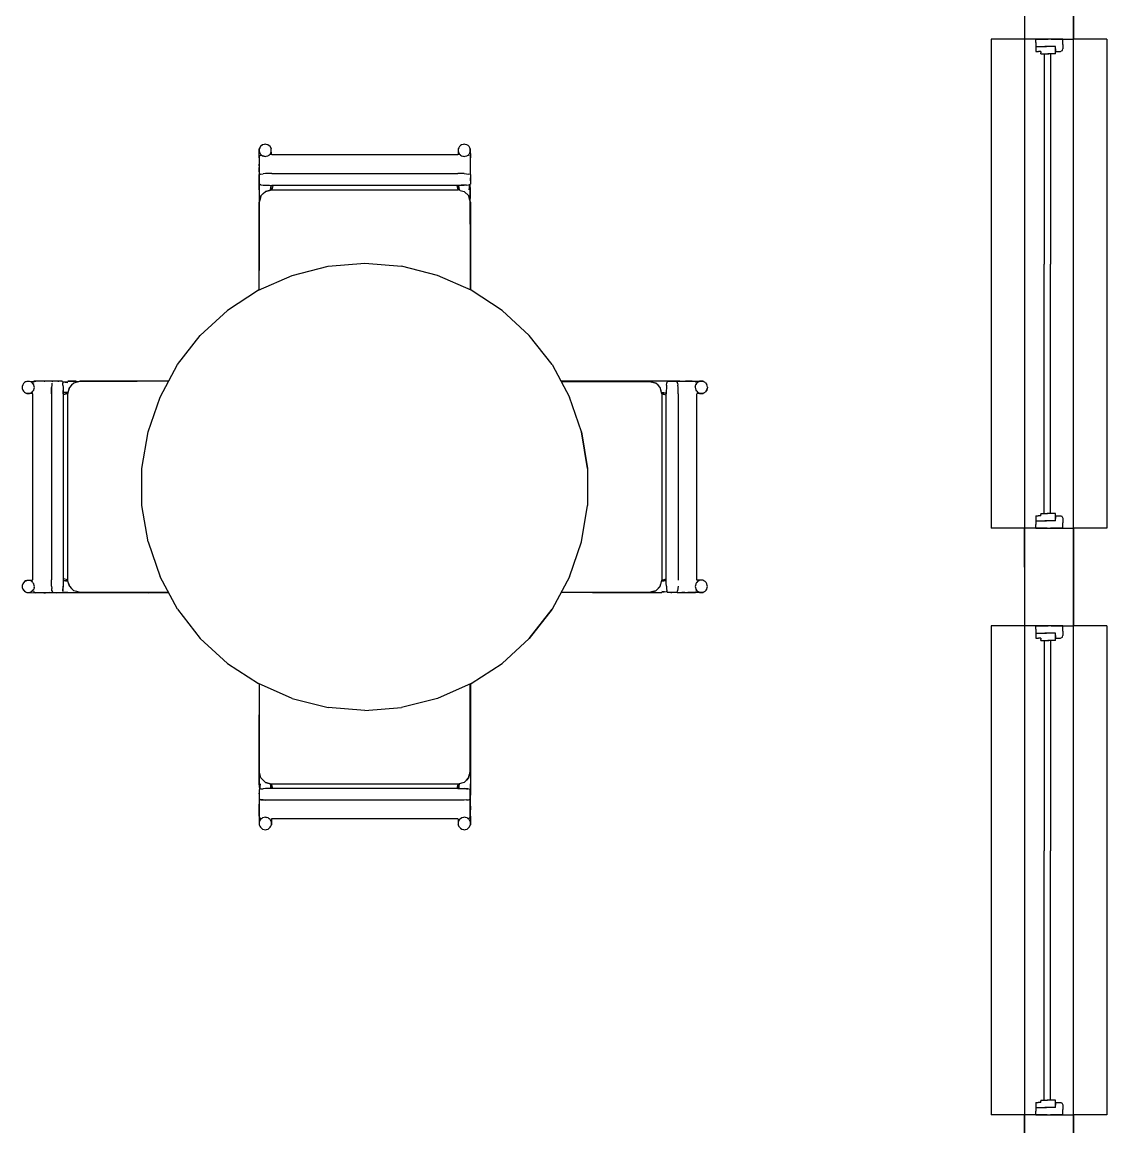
# Model space of a CAD drawing. Header units: metres. Extents: x -5.6 to 1.9, y -16.9 to 0.
# Drawn here: x -0.301 to 1.918, y -14.359 to -12.099 of the extents above; entities that cross this region are included whole.
import ezdxf

# ---------------------------------------------------------------- set-up
doc = ezdxf.new("R2010")
doc.units = ezdxf.units.M
doc.layers.add('Projection', color=5, linetype='Continuous')
doc.layers.add('Section', color=1, linetype='Continuous')

msp = doc.modelspace()

# ---------------------------------------------------------------- linework, layer by layer
at = {"layer": 'Projection'}
for points in [[(1.85, -16.885), (1.85, 0)], [(1.75, -0.1), (1.75, -16.8)], [(1.85, -11.9342), (1.85, -12.1342)], [(1.75, -12.1342), (1.6817, -12.1342)], [(1.6817, -12.1342), (1.6817, -13.1342)], [(1.9183, -12.1342), (1.85, -12.1342)], [(1.9183, -12.1342), (1.9183, -13.1342)], [(0.1836, -12.3766), (0.1839, -12.3587)], [(0.1864, -12.3536), (0.1839, -12.3587)], [(0.1852, -12.3561), (0.1839, -12.3587)], [(0.1839, -12.3587), (0.1839, -12.3615)], [(0.1839, -12.3615), (0.1839, -12.3643)], [(0.1908, -12.3501), (0.1864, -12.3536)], [(0.1908, -12.3501), (0.1886, -12.3518)], [(0.1942, -12.3493), (0.1908, -12.3501)], [(0.1963, -12.3488), (0.1942, -12.3493)], [(0.1984, -12.3493), (0.1963, -12.3488)], [(0.2018, -12.3501), (0.1984, -12.3493)], [(0.204, -12.3518), (0.2018, -12.3501)], [(0.2062, -12.3536), (0.2018, -12.3501)], [(0.2075, -12.3561), (0.2062, -12.3536)], [(0.2062, -12.3536), (0.2087, -12.3587)], [(0.2089, -12.3709), (0.2087, -12.3587)], [(0.2087, -12.3615), (0.2087, -12.3587)], [(0.2087, -12.3643), (0.2087, -12.3615)], [(0.5911, -12.3587), (0.5909, -12.3709)], [(0.5924, -12.3561), (0.5911, -12.3587)], [(0.5911, -12.3587), (0.5911, -12.3615)], [(0.5911, -12.3615), (0.5911, -12.3643)], [(0.5936, -12.3536), (0.5924, -12.3561)], [(0.5958, -12.3518), (0.5936, -12.3536)], [(0.598, -12.3501), (0.5958, -12.3518)], [(0.6014, -12.3493), (0.598, -12.3501)], [(0.6035, -12.3488), (0.6014, -12.3493)], [(0.6056, -12.3493), (0.6035, -12.3488)], [(0.609, -12.3501), (0.6056, -12.3493)], [(0.6112, -12.3518), (0.609, -12.3501)], [(0.6135, -12.3536), (0.6112, -12.3518)], [(0.6147, -12.3561), (0.6135, -12.3536)], [(0.6159, -12.3587), (0.6147, -12.3561)], [(0.6159, -12.3587), (0.6162, -12.3766)], [(0.6159, -12.3615), (0.6159, -12.3587)], [(0.6159, -12.3643), (0.6159, -12.3615)], [(0.1836, -12.3766), (0.1839, -12.3894)], [(0.1839, -12.3643), (0.1852, -12.3668)], [(0.1859, -12.3726), (0.1842, -12.3731)], [(0.1842, -12.3731), (0.1842, -12.4111)], [(0.1852, -12.3668), (0.1864, -12.3694)], [(0.1864, -12.3694), (0.1886, -12.3711)], [(0.1876, -12.372), (0.1864, -12.3724)], [(0.1886, -12.3711), (0.1908, -12.3729)], [(0.1942, -12.3737), (0.1908, -12.3729)], [(0.1908, -12.3729), (0.1963, -12.3741)], [(0.1942, -12.3737), (0.1963, -12.3741)], [(0.1963, -12.3741), (0.1984, -12.3737)], [(0.1984, -12.3737), (0.2018, -12.3729)], [(0.2018, -12.3729), (0.204, -12.3711)], [(0.2041, -12.371), (0.2062, -12.3694)], [(0.2062, -12.3694), (0.2075, -12.3668)], [(0.2075, -12.3668), (0.2087, -12.3643)], [(0.5906, -12.3709), (0.2096, -12.3709)], [(0.5911, -12.3643), (0.5924, -12.3668)], [(0.5924, -12.3668), (0.5936, -12.3694)], [(0.5936, -12.3694), (0.5957, -12.371)], [(0.5958, -12.3711), (0.598, -12.3729)], [(0.598, -12.3729), (0.6035, -12.3741)], [(0.598, -12.3729), (0.6014, -12.3737)], [(0.6014, -12.3737), (0.6035, -12.3741)], [(0.6035, -12.3741), (0.6056, -12.3737)], [(0.6056, -12.3737), (0.609, -12.3729)], [(0.609, -12.3729), (0.6112, -12.3711)], [(0.6112, -12.3711), (0.6135, -12.3694)], [(0.6138, -12.3724), (0.6125, -12.372)], [(0.6135, -12.3694), (0.6147, -12.3668)], [(0.6159, -12.3731), (0.6146, -12.3727)], [(0.6147, -12.3668), (0.6159, -12.3643)], [(0.616, -12.4111), (0.616, -12.3731)], [(0.616, -12.3893), (0.6162, -12.3766)], [(0.1836, -12.3933), (0.1838, -12.3895)], [(0.1836, -12.3933), (0.1836, -12.3966)], [(0.1837, -12.4058), (0.1836, -12.3966)], [(0.1837, -12.4058), (0.1836, -12.4197)], [(0.1838, -12.3895), (0.1838, -12.3939)], [(0.616, -12.3939), (0.616, -12.3895)], [(0.6162, -12.3952), (0.616, -12.3939)], [(0.616, -12.4012), (0.6162, -12.3952)], [(0.1836, -12.4197), (0.1837, -12.4315)], [(0.1839, -12.4425), (0.1838, -12.4294)], [(0.1842, -12.4111), (0.1855, -12.4107)], [(0.1842, -12.431), (0.1842, -12.4111)], [(0.1876, -12.41), (0.1855, -12.4107)], [(0.1876, -12.41), (0.1922, -12.4096)], [(0.1969, -12.4092), (0.1922, -12.4096)], [(0.2047, -12.409), (0.1969, -12.4092)], [(0.2096, -12.4089), (0.2047, -12.409)], [(0.2096, -12.4089), (0.5906, -12.4089)], [(0.6033, -12.4092), (0.5906, -12.4089)], [(0.5954, -12.409), (0.5906, -12.4089)], [(0.6033, -12.4092), (0.5954, -12.409)], [(0.6033, -12.4092), (0.6125, -12.41)], [(0.616, -12.4111), (0.6125, -12.41)], [(0.616, -12.4111), (0.616, -12.431)], [(0.6162, -12.422), (0.616, -12.4181)], [(0.616, -12.4237), (0.6162, -12.422)], [(0.1839, -12.4425), (0.1836, -12.6076)], [(0.1837, -12.4315), (0.1839, -12.4425)], [(0.1839, -12.4425), (0.1837, -12.4315)], [(0.1842, -12.431), (0.1859, -12.4316)], [(0.1859, -12.4316), (0.1842, -12.431)], [(0.1876, -12.4321), (0.1859, -12.4316)], [(0.1859, -12.4316), (0.1876, -12.4321)], [(0.1876, -12.4321), (0.1922, -12.4325)], [(0.1876, -12.4321), (0.1922, -12.4325)], [(0.1876, -12.4548), (0.1922, -12.4501)], [(0.1922, -12.4325), (0.1969, -12.4329)], [(0.1922, -12.4325), (0.1969, -12.4329)], [(0.1922, -12.4501), (0.1969, -12.4455)], [(0.1969, -12.4329), (0.2047, -12.4331)], [(0.1969, -12.4455), (0.2047, -12.4434)], [(0.2047, -12.4434), (0.1969, -12.4455)], [(0.2047, -12.4331), (0.2096, -12.4332)], [(0.2047, -12.4434), (0.2096, -12.4421)], [(0.2096, -12.4421), (0.2047, -12.4434)], [(0.2075, -12.4332), (0.2062, -12.4425)], [(0.2078, -12.4332), (0.2087, -12.4423)], [(0.2119, -12.4332), (0.2096, -12.4421)], [(0.5906, -12.4332), (0.2096, -12.4332)], [(0.2096, -12.4421), (0.5906, -12.4421)], [(0.5882, -12.4332), (0.5906, -12.4421)], [(0.5906, -12.4332), (0.6033, -12.4329)], [(0.5969, -12.4331), (0.5906, -12.4332)], [(0.5954, -12.4434), (0.5906, -12.4421)], [(0.5912, -12.4422), (0.5921, -12.4332)], [(0.5936, -12.4425), (0.5924, -12.4332)], [(0.5954, -12.4434), (0.598, -12.4441)], [(0.5954, -12.4434), (0.6033, -12.4455)], [(0.6033, -12.4329), (0.5969, -12.4331)], [(0.5981, -12.4441), (0.6033, -12.4455)], [(0.6079, -12.4325), (0.6033, -12.4329)], [(0.6125, -12.4548), (0.6033, -12.4455)], [(0.6079, -12.4325), (0.6125, -12.4321)], [(0.6146, -12.4314), (0.6125, -12.4321)], [(0.6135, -12.4425), (0.6149, -12.4313)], [(0.6146, -12.4314), (0.616, -12.431)], [(0.6149, -12.4319), (0.6159, -12.4425)], [(0.6162, -12.584), (0.6159, -12.4425)], [(0.616, -12.4602), (0.616, -12.4421)], [(0.1859, -12.4611), (0.1842, -12.4675)], [(0.1855, -12.4626), (0.1842, -12.4675)], [(0.1842, -12.6468), (0.1842, -12.4675)], [(0.1876, -12.4548), (0.1855, -12.4626)], [(0.1855, -12.4626), (0.1876, -12.4548)], [(0.1876, -12.4548), (0.1859, -12.4611)], [(0.6142, -12.4611), (0.6125, -12.4548)], [(0.616, -12.4675), (0.6142, -12.4611)], [(0.616, -12.4675), (0.616, -12.6469)], [(0.6161, -12.6469), (0.6162, -12.584)], [(0.1837, -12.647), (0.1836, -12.6076)], [(0.1839, -12.6469), (0.1839, -12.6084)], [(0.2514, -12.6173), (0.3247, -12.5987)], [(0.3247, -12.5987), (0.4, -12.5925)], [(0.4, -12.5925), (0.4753, -12.5987)], [(0.5486, -12.6173), (0.4753, -12.5987)], [(0.5486, -12.6173), (0.4753, -12.5987)], [(0.1823, -12.6476), (0.2514, -12.6173)], [(0.1823, -12.6476), (0.2514, -12.6173)], [(0.6177, -12.6476), (0.5486, -12.6173)], [(0.1823, -12.6476), (0.119, -12.689)], [(0.681, -12.689), (0.6177, -12.6476)], [(0.119, -12.689), (0.0634, -12.7401)], [(0.681, -12.689), (0.7366, -12.7401)], [(0.017, -12.7998), (0.0634, -12.7401)], [(0.783, -12.7998), (0.7366, -12.7401)], [(-0.019, -12.8662), (0.017, -12.7998)], [(0.783, -12.7998), (0.819, -12.8662)], [(-0.2964, -12.8365), (-0.2982, -12.8388)], [(-0.2939, -12.8353), (-0.2964, -12.8365)], [(-0.2913, -12.8341), (-0.2939, -12.8353)], [(-0.2913, -12.8341), (-0.2734, -12.8338)], [(-0.2885, -12.8341), (-0.2913, -12.8341)], [(-0.2857, -12.8341), (-0.2885, -12.8341)], [(-0.2832, -12.8353), (-0.2857, -12.8341)], [(-0.2806, -12.8365), (-0.2832, -12.8353)], [(-0.2789, -12.8388), (-0.2806, -12.8365)], [(-0.2776, -12.8362), (-0.278, -12.8375)], [(-0.2769, -12.8341), (-0.2773, -12.8354)], [(-0.2389, -12.834), (-0.2769, -12.834)], [(-0.2607, -12.834), (-0.2734, -12.8338)], [(-0.2561, -12.834), (-0.2605, -12.834)], [(-0.2561, -12.834), (-0.2548, -12.8338)], [(-0.2488, -12.834), (-0.2548, -12.8338)], [(-0.2389, -12.834), (-0.2395, -12.8358)], [(-0.219, -12.834), (-0.2389, -12.834)], [(-0.228, -12.8338), (-0.2319, -12.834)], [(-0.228, -12.8338), (-0.2263, -12.834)], [(-0.2186, -12.8354), (-0.219, -12.834)], [(-0.2187, -12.8351), (-0.2075, -12.8365)], [(-0.2186, -12.8354), (-0.2179, -12.8375)], [(-0.2181, -12.8351), (-0.2075, -12.8341)], [(-0.1902, -12.834), (-0.2079, -12.834)], [(-0.2075, -12.8341), (-0.066, -12.8338)], [(-0.1825, -12.834), (-0.1952, -12.8375)], [(-0.1874, -12.8354), (-0.1952, -12.8375)], [(-0.1874, -12.8354), (-0.1825, -12.834)], [(-0.0016, -12.834), (-0.1825, -12.834)], [(-0.0015, -12.8339), (-0.066, -12.8338)], [(0.8424, -12.8336), (0.8014, -12.8337)], [(0.8015, -12.8339), (0.8416, -12.8339)], [(0.8016, -12.8342), (0.9825, -12.8342)], [(1.0075, -12.8339), (0.8424, -12.8336)], [(0.9825, -12.8342), (0.9874, -12.8355)], [(0.9952, -12.8376), (0.9874, -12.8355)], [(0.9889, -12.8359), (0.9952, -12.8376)], [(1.0185, -12.8337), (1.0075, -12.8339)], [(1.0206, -12.8338), (1.0075, -12.8339)], [(1.0179, -12.8376), (1.0184, -12.8359)], [(1.0179, -12.8376), (1.0184, -12.8359)], [(1.0184, -12.8359), (1.019, -12.8342)], [(1.0184, -12.8359), (1.019, -12.8342)], [(1.0303, -12.8336), (1.0185, -12.8337)], [(1.0389, -12.8342), (1.019, -12.8342)], [(1.0442, -12.8337), (1.0303, -12.8336)], [(1.0769, -12.8342), (1.0389, -12.8342)], [(1.0389, -12.8342), (1.0393, -12.8355)], [(1.04, -12.8376), (1.0393, -12.8355)], [(1.0442, -12.8337), (1.0534, -12.8336)], [(1.0534, -12.8336), (1.0567, -12.8336)], [(1.0605, -12.8338), (1.0561, -12.8338)], [(1.0567, -12.8336), (1.0605, -12.8338)], [(1.0583, -12.8339), (1.0734, -12.8336)], [(1.0698, -12.8339), (1.0612, -12.8339)], [(1.0734, -12.8336), (1.0913, -12.8339)], [(1.0769, -12.8342), (1.0774, -12.8359)], [(1.0776, -12.8364), (1.078, -12.8376)], [(1.0806, -12.8364), (1.0789, -12.8386)], [(1.0832, -12.8352), (1.0806, -12.8364)], [(1.0857, -12.8339), (1.0832, -12.8352)], [(1.0885, -12.8339), (1.0857, -12.8339)], [(1.0913, -12.8339), (1.0885, -12.8339)], [(1.0939, -12.8352), (1.0913, -12.8339)], [(1.0964, -12.8364), (1.0939, -12.8352)], [(1.0964, -12.8364), (1.0999, -12.8408)], [(-0.3007, -12.8444), (-0.3012, -12.8465)], [(-0.3012, -12.8465), (-0.3007, -12.8486)], [(-0.2999, -12.841), (-0.3007, -12.8444)], [(-0.3007, -12.8486), (-0.2999, -12.852)], [(-0.2982, -12.8388), (-0.2999, -12.841)], [(-0.2999, -12.852), (-0.2982, -12.8542)], [(-0.2982, -12.8542), (-0.2964, -12.8564)], [(-0.2964, -12.8564), (-0.2939, -12.8576)], [(-0.2939, -12.8576), (-0.2913, -12.8589)], [(-0.2791, -12.8591), (-0.2913, -12.8589)], [(-0.2913, -12.8589), (-0.2885, -12.8589)], [(-0.2885, -12.8589), (-0.2857, -12.8589)], [(-0.2857, -12.8589), (-0.2832, -12.8576)], [(-0.2832, -12.8576), (-0.2806, -12.8564)], [(-0.2806, -12.8564), (-0.279, -12.8543)], [(-0.2771, -12.841), (-0.2789, -12.8388)], [(-0.2789, -12.8542), (-0.2771, -12.852)], [(-0.2763, -12.8444), (-0.2771, -12.841)], [(-0.2771, -12.852), (-0.2763, -12.8486)], [(-0.2759, -12.8465), (-0.2763, -12.8444)], [(-0.2763, -12.8486), (-0.2759, -12.8465)], [(-0.2411, -12.8594), (-0.2408, -12.8467)], [(-0.241, -12.8546), (-0.2411, -12.8594)], [(-0.2408, -12.8467), (-0.241, -12.8546)], [(-0.2404, -12.8421), (-0.2408, -12.8467)], [(-0.24, -12.8375), (-0.2404, -12.8421)], [(-0.2175, -12.8421), (-0.2179, -12.8375)], [(-0.2175, -12.8421), (-0.2171, -12.8467)], [(-0.2171, -12.8467), (-0.2168, -12.8594)], [(-0.2171, -12.8467), (-0.2169, -12.8531)], [(-0.2168, -12.8594), (-0.2169, -12.8531)], [(-0.2075, -12.8564), (-0.2168, -12.8571)], [(-0.2168, -12.8576), (-0.2075, -12.8564)], [(-0.2078, -12.8588), (-0.2168, -12.8579)], [(-0.2079, -12.8594), (-0.2045, -12.8467)], [(-0.2045, -12.8467), (-0.2066, -12.8546)], [(-0.1999, -12.8421), (-0.2045, -12.8467)], [(-0.1952, -12.8375), (-0.1999, -12.8421)], [(0.9999, -12.8422), (0.9952, -12.8376)], [(1.0045, -12.8469), (0.9999, -12.8422)], [(1.0058, -12.8518), (1.0045, -12.8469)], [(1.0062, -12.8532), (1.0045, -12.8469)], [(1.0079, -12.8596), (1.0045, -12.8469)], [(1.0079, -12.8596), (1.0062, -12.8532)], [(1.0075, -12.8562), (1.0168, -12.8575)], [(1.0077, -12.8587), (1.0168, -12.8578)], [(1.0077, -12.8587), (1.0168, -12.8578)], [(1.0169, -12.8547), (1.0168, -12.8596)], [(1.0171, -12.8469), (1.0169, -12.8547)], [(1.0175, -12.8422), (1.0171, -12.8469)], [(1.0175, -12.8422), (1.0179, -12.8376)], [(1.04, -12.8376), (1.0404, -12.8422)], [(1.0408, -12.8469), (1.0404, -12.8422)], [(1.041, -12.8547), (1.0408, -12.8469)], [(1.0411, -12.8596), (1.041, -12.8547)], [(1.0759, -12.8463), (1.0763, -12.8442)], [(1.0759, -12.8463), (1.0763, -12.8484)], [(1.0763, -12.8442), (1.0771, -12.8408)], [(1.0763, -12.8484), (1.0771, -12.8518)], [(1.0789, -12.8386), (1.0771, -12.8408)], [(1.0771, -12.8518), (1.0789, -12.854)], [(1.079, -12.8541), (1.0806, -12.8562)], [(1.0913, -12.8587), (1.0791, -12.8589)], [(1.0806, -12.8562), (1.0832, -12.8575)], [(1.0832, -12.8575), (1.0857, -12.8587)], [(1.0857, -12.8587), (1.0885, -12.8587)], [(1.0885, -12.8587), (1.0913, -12.8587)], [(1.0913, -12.8587), (1.0939, -12.8575)], [(1.0939, -12.8575), (1.0964, -12.8562)], [(1.0999, -12.8518), (1.0964, -12.8562)], [(1.0982, -12.854), (1.0999, -12.8518)], [(1.1012, -12.8463), (1.0999, -12.8408)], [(1.1012, -12.8463), (1.0999, -12.8518)], [(1.0999, -12.8518), (1.1007, -12.8484)], [(-0.2791, -13.2404), (-0.2791, -12.8594)], [(-0.2411, -12.8594), (-0.2411, -13.2404)], [(-0.2079, -12.8594), (-0.2168, -12.8618)], [(-0.2168, -12.8594), (-0.2168, -13.2404)], [(-0.2079, -13.2404), (-0.2079, -12.8594)], [(-0.0435, -12.9377), (-0.019, -12.8662)], [(0.8435, -12.9377), (0.819, -12.8662)], [(1.0079, -12.8596), (1.0168, -12.8619)], [(1.0079, -12.8596), (1.0079, -13.2406)], [(1.0168, -13.2406), (1.0168, -12.8596)], [(1.0411, -12.8596), (1.0411, -13.2406)], [(1.0791, -13.2406), (1.0791, -12.8596)], [(-0.0559, -13.0122), (-0.0435, -12.9377)], [(-0.0559, -13.0122), (-0.0435, -12.9377)], [(0.8559, -13.0122), (0.8435, -12.9377)], [(0.8435, -12.9377), (0.8559, -13.0122)], [(-0.0559, -13.0878), (-0.0559, -13.0122)], [(0.8559, -13.0122), (0.8559, -13.0878)], [(-0.0435, -13.1623), (-0.0559, -13.0878)], [(0.8435, -13.1623), (0.8559, -13.0878)], [(1.75, -13.1342), (1.6817, -13.1342)], [(1.85, -13.1342), (1.85, -13.3342)], [(1.9183, -13.1342), (1.85, -13.1342)], [(-0.0435, -13.1623), (-0.019, -13.2338)], [(-0.0435, -13.1623), (-0.019, -13.2338)], [(0.819, -13.2338), (0.8435, -13.1623)], [(-0.2964, -13.2438), (-0.2913, -13.2413)], [(-0.2939, -13.2425), (-0.2964, -13.2438)], [(-0.2913, -13.2413), (-0.2939, -13.2425)], [(-0.2791, -13.2411), (-0.2913, -13.2413)], [(-0.2885, -13.2413), (-0.2913, -13.2413)], [(-0.2857, -13.2413), (-0.2885, -13.2413)], [(-0.2832, -13.2425), (-0.2857, -13.2413)], [(-0.2806, -13.2438), (-0.2832, -13.2425)], [(-0.241, -13.2453), (-0.2411, -13.2404)], [(-0.2168, -13.2404), (-0.2169, -13.2453)], [(-0.2079, -13.2404), (-0.2168, -13.2381)], [(-0.2077, -13.2413), (-0.2168, -13.2422)], [(-0.2075, -13.2438), (-0.2168, -13.2425)], [(-0.2066, -13.2453), (-0.2079, -13.2404)], [(0.017, -13.3002), (-0.019, -13.2338)], [(0.017, -13.3002), (-0.019, -13.2338)], [(0.819, -13.2338), (0.783, -13.3002)], [(1.0062, -13.2469), (1.0079, -13.2406)], [(1.0168, -13.2424), (1.0075, -13.2436)], [(1.0168, -13.2421), (1.0078, -13.2412)], [(1.0079, -13.2406), (1.0168, -13.2382)], [(1.0169, -13.2469), (1.0168, -13.2406)], [(1.0806, -13.2436), (1.079, -13.2457)], [(1.0913, -13.2411), (1.0791, -13.2409)], [(1.0832, -13.2424), (1.0806, -13.2436)], [(1.0857, -13.2411), (1.0832, -13.2424)], [(1.0885, -13.2411), (1.0857, -13.2411)], [(1.0913, -13.2411), (1.0885, -13.2411)], [(1.0939, -13.2424), (1.0913, -13.2411)], [(1.0964, -13.2436), (1.0939, -13.2424)], [(1.0982, -13.2458), (1.0964, -13.2436)], [(-0.3007, -13.2516), (-0.3012, -13.2537)], [(-0.3012, -13.2537), (-0.3007, -13.2558)], [(-0.2999, -13.2482), (-0.3007, -13.2516)], [(-0.3007, -13.2558), (-0.2999, -13.2592)], [(-0.2964, -13.2438), (-0.2999, -13.2482)], [(-0.2982, -13.246), (-0.2999, -13.2482)], [(-0.2999, -13.2592), (-0.2982, -13.2614)], [(-0.2999, -13.2592), (-0.2964, -13.2636)], [(-0.2964, -13.2438), (-0.2982, -13.246)], [(-0.2982, -13.2614), (-0.2964, -13.2636)], [(-0.2964, -13.2636), (-0.2939, -13.2648)], [(-0.2964, -13.2636), (-0.2913, -13.2661)], [(-0.2939, -13.2648), (-0.2913, -13.2661)], [(-0.2913, -13.2661), (-0.2734, -13.2664)], [(-0.2913, -13.2661), (-0.2885, -13.2661)], [(-0.2885, -13.2661), (-0.2857, -13.2661)], [(-0.2857, -13.2661), (-0.2832, -13.2648)], [(-0.2832, -13.2648), (-0.2806, -13.2636)], [(-0.279, -13.2459), (-0.2806, -13.2438)], [(-0.2806, -13.2636), (-0.2789, -13.2614)], [(-0.2771, -13.2482), (-0.2789, -13.246)], [(-0.2789, -13.2614), (-0.2771, -13.2592)], [(-0.278, -13.2624), (-0.2776, -13.2636)], [(-0.2774, -13.2641), (-0.2769, -13.2658)], [(-0.2763, -13.2516), (-0.2771, -13.2482)], [(-0.2763, -13.2558), (-0.2771, -13.2592)], [(-0.2769, -13.2658), (-0.2389, -13.2658)], [(-0.2759, -13.2537), (-0.2763, -13.2516)], [(-0.2763, -13.2558), (-0.2759, -13.2537)], [(-0.2763, -13.2558), (-0.2759, -13.2537)], [(-0.2734, -13.2664), (-0.2597, -13.2661)], [(-0.2698, -13.2661), (-0.2607, -13.2661)], [(-0.2605, -13.2662), (-0.2567, -13.2664)], [(-0.2605, -13.2662), (-0.2561, -13.2662)], [(-0.2408, -13.2531), (-0.241, -13.2453)], [(-0.2408, -13.2531), (-0.2404, -13.2578)], [(-0.24, -13.2624), (-0.2404, -13.2578)], [(-0.24, -13.2624), (-0.2393, -13.2645)], [(-0.2389, -13.2658), (-0.2393, -13.2645)], [(-0.2389, -13.2658), (-0.219, -13.2658)], [(-0.2206, -13.2662), (-0.2075, -13.2661)], [(-0.2075, -13.2661), (-0.2185, -13.2663)], [(-0.2179, -13.2624), (-0.2184, -13.2641)], [(-0.2179, -13.2624), (-0.2171, -13.2531)], [(-0.2175, -13.2578), (-0.2179, -13.2624)], [(-0.2171, -13.2531), (-0.2175, -13.2578)], [(-0.2169, -13.2453), (-0.2171, -13.2531)], [(-0.2075, -13.2661), (-0.0424, -13.2664)], [(-0.0424, -13.2664), (-0.2075, -13.2661)], [(-0.2066, -13.2453), (-0.2045, -13.2531)], [(-0.2045, -13.2531), (-0.2062, -13.2468)], [(-0.2045, -13.2531), (-0.1999, -13.2578)], [(-0.2019, -13.2558), (-0.1999, -13.2578)], [(-0.1952, -13.2624), (-0.1999, -13.2578)], [(-0.1952, -13.2624), (-0.1999, -13.2578)], [(-0.1889, -13.2641), (-0.1952, -13.2624)], [(-0.1874, -13.2645), (-0.1952, -13.2624)], [(-0.1825, -13.2658), (-0.1889, -13.2641)], [(-0.1874, -13.2645), (-0.1825, -13.2658)], [(-0.0016, -13.2658), (-0.1825, -13.2658)], [(-0.0015, -13.2661), (-0.0416, -13.2661)], [(0.866, -13.2662), (0.8015, -13.2661)], [(0.9825, -13.266), (0.8016, -13.266)], [(0.866, -13.2662), (1.0075, -13.2659)], [(0.9952, -13.2625), (0.9825, -13.266)], [(0.9889, -13.2642), (0.9825, -13.266)], [(0.9825, -13.266), (0.9874, -13.2646)], [(0.9874, -13.2646), (0.9952, -13.2625)], [(0.9897, -13.266), (1.0079, -13.266)], [(0.9952, -13.2625), (1.0045, -13.2533)], [(1.0042, -13.2535), (0.9952, -13.2625)], [(1.0045, -13.2533), (1.0059, -13.2481)], [(1.0059, -13.248), (1.0062, -13.2469)], [(1.0075, -13.2635), (1.0187, -13.2649)], [(1.0181, -13.2649), (1.0075, -13.2659)], [(1.0171, -13.2533), (1.0169, -13.2469)], [(1.0171, -13.2533), (1.0175, -13.2579)], [(1.0175, -13.2579), (1.0179, -13.2625)], [(1.0186, -13.2646), (1.0179, -13.2625)], [(1.0186, -13.2646), (1.019, -13.266)], [(1.0389, -13.266), (1.019, -13.266)], [(1.0263, -13.266), (1.028, -13.2662)], [(1.0319, -13.266), (1.028, -13.2662)], [(1.0389, -13.266), (1.04, -13.2625)], [(1.0389, -13.266), (1.0769, -13.266)], [(1.0408, -13.2533), (1.04, -13.2625)], [(1.0404, -13.2579), (1.04, -13.2625)], [(1.0408, -13.2533), (1.0404, -13.2579)], [(1.0548, -13.2662), (1.0488, -13.266)], [(1.0548, -13.2662), (1.0561, -13.266)], [(1.0561, -13.266), (1.0605, -13.266)], [(1.0734, -13.2662), (1.0607, -13.266)], [(1.0913, -13.2659), (1.0734, -13.2662)], [(1.0763, -13.2514), (1.0759, -13.2535)], [(1.0759, -13.2535), (1.0763, -13.2556)], [(1.0771, -13.248), (1.0763, -13.2514)], [(1.0763, -13.2556), (1.0771, -13.259)], [(1.0769, -13.2659), (1.0773, -13.2646)], [(1.0789, -13.2458), (1.0771, -13.248)], [(1.0771, -13.259), (1.0789, -13.2612)], [(1.078, -13.2625), (1.0776, -13.2638)], [(1.0789, -13.2612), (1.0806, -13.2635)], [(1.0806, -13.2635), (1.0832, -13.2647)], [(1.0832, -13.2647), (1.0857, -13.2659)], [(1.0857, -13.2659), (1.0885, -13.2659)], [(1.0885, -13.2659), (1.0913, -13.2659)], [(1.0913, -13.2659), (1.0939, -13.2647)], [(1.0939, -13.2647), (1.0964, -13.2635)], [(1.0964, -13.2635), (1.0982, -13.2612)], [(1.0999, -13.248), (1.0982, -13.2458)], [(1.0982, -13.2612), (1.0999, -13.259)], [(1.1007, -13.2514), (1.0999, -13.248)], [(1.0999, -13.259), (1.1007, -13.2556)], [(1.1012, -13.2535), (1.1007, -13.2514)], [(1.1007, -13.2556), (1.1012, -13.2535)], [(-0.2567, -13.2664), (-0.2534, -13.2664)], [(-0.2442, -13.2663), (-0.2534, -13.2664)], [(-0.2303, -13.2664), (-0.2442, -13.2663)], [(-0.2303, -13.2664), (-0.2185, -13.2663)], [(-0.0424, -13.2664), (-0.0014, -13.2663)], [(0.017, -13.3002), (0.0634, -13.3599)], [(0.017, -13.3002), (0.0634, -13.3599)], [(0.7366, -13.3599), (0.783, -13.3002)], [(0.783, -13.3002), (0.7366, -13.3599)], [(1.6817, -13.3342), (1.6817, -14.3342)], [(1.75, -13.3342), (1.6817, -13.3342)], [(1.9183, -13.3342), (1.85, -13.3342)], [(1.9183, -13.3342), (1.9183, -14.3342)], [(0.0634, -13.3599), (0.119, -13.411)], [(0.681, -13.411), (0.7366, -13.3599)], [(0.7366, -13.3599), (0.681, -13.411)], [(0.119, -13.411), (0.1823, -13.4524)], [(0.6177, -13.4524), (0.681, -13.411)], [(0.2514, -13.4827), (0.1823, -13.4524)], [(0.1839, -13.4531), (0.1838, -13.516)], [(0.184, -13.4531), (0.184, -13.6325)], [(0.6177, -13.4524), (0.5486, -13.4827)], [(0.6177, -13.4524), (0.5486, -13.4827)], [(0.6158, -13.6325), (0.6158, -13.4532)], [(0.6161, -13.4531), (0.6161, -13.4916)], [(0.6163, -13.453), (0.6164, -13.4924)], [(0.2514, -13.4827), (0.3247, -13.5013)], [(0.2514, -13.4827), (0.3247, -13.5013)], [(0.5486, -13.4827), (0.4753, -13.5013)], [(0.4, -13.5075), (0.3247, -13.5013)], [(0.4, -13.5075), (0.4753, -13.5013)], [(0.6164, -13.4924), (0.6161, -13.6575)], [(0.1841, -13.6575), (0.1838, -13.516)], [(0.1875, -13.6452), (0.184, -13.6325)], [(0.184, -13.6398), (0.184, -13.6579)], [(0.1967, -13.6545), (0.1875, -13.6452)], [(0.1921, -13.6499), (0.1967, -13.6545)], [(0.6031, -13.6545), (0.6078, -13.6499)], [(0.6078, -13.6499), (0.6124, -13.6452)], [(0.6124, -13.6452), (0.6078, -13.6499)], [(0.6145, -13.6374), (0.6124, -13.6452)], [(0.6124, -13.6452), (0.6145, -13.6374)], [(0.6124, -13.6452), (0.6141, -13.6389)], [(0.6141, -13.6389), (0.6158, -13.6325)], [(0.6158, -13.6325), (0.6145, -13.6374)], [(0.1854, -13.6686), (0.184, -13.669)], [(0.184, -13.669), (0.184, -13.6889)], [(0.1851, -13.6681), (0.1841, -13.6575)], [(0.1851, -13.6687), (0.1865, -13.6575)], [(0.1875, -13.6679), (0.1854, -13.6686)], [(0.1875, -13.6679), (0.1921, -13.6675)], [(0.1967, -13.6671), (0.1921, -13.6675)], [(0.1967, -13.6545), (0.2019, -13.6559)], [(0.1967, -13.6545), (0.2046, -13.6566)], [(0.2094, -13.6579), (0.1967, -13.6545)], [(0.2094, -13.6668), (0.1967, -13.6671)], [(0.202, -13.6559), (0.2031, -13.6562)], [(0.2064, -13.6575), (0.2076, -13.6668)], [(0.2079, -13.6668), (0.2088, -13.6578)], [(0.2118, -13.6668), (0.2094, -13.6579)], [(0.5904, -13.6579), (0.2094, -13.6579)], [(0.5904, -13.6668), (0.2094, -13.6668)], [(0.5904, -13.6579), (0.5881, -13.6668)], [(0.6031, -13.6545), (0.5904, -13.6579)], [(0.5904, -13.6668), (0.5953, -13.6669)], [(0.5913, -13.6577), (0.5922, -13.6668)], [(0.5925, -13.6668), (0.5938, -13.6575)], [(0.5953, -13.6669), (0.6031, -13.6671)], [(0.6031, -13.6671), (0.6078, -13.6675)], [(0.6124, -13.6679), (0.6031, -13.6671)], [(0.6078, -13.6675), (0.6124, -13.6679)], [(0.6158, -13.669), (0.6141, -13.6684)], [(0.6141, -13.6684), (0.6158, -13.669)], [(0.6158, -13.6889), (0.6158, -13.669)], [(0.6163, -13.6685), (0.6161, -13.6575)], [(0.6161, -13.6575), (0.6162, -13.6706)], [(0.6163, -13.6685), (0.6164, -13.6803)], [(0.1838, -13.678), (0.184, -13.6763)], [(0.1838, -13.678), (0.184, -13.6819)], [(0.184, -13.6889), (0.184, -13.7269)], [(0.1858, -13.6895), (0.184, -13.6889)], [(0.184, -13.6889), (0.1875, -13.69)], [(0.1858, -13.6895), (0.1875, -13.69)], [(0.1921, -13.6904), (0.1875, -13.69)], [(0.1875, -13.69), (0.1967, -13.6908)], [(0.1967, -13.6908), (0.1921, -13.6904)], [(0.2094, -13.6911), (0.1967, -13.6908)], [(0.5904, -13.6911), (0.2094, -13.6911)], [(0.5953, -13.691), (0.5904, -13.6911)], [(0.6031, -13.6908), (0.5953, -13.691)], [(0.6078, -13.6904), (0.6031, -13.6908)], [(0.6078, -13.6904), (0.6124, -13.69)], [(0.6124, -13.69), (0.6145, -13.6894)], [(0.6158, -13.6889), (0.6145, -13.6894)], [(0.6158, -13.7269), (0.6158, -13.6889)], [(0.6163, -13.6942), (0.6164, -13.6803)], [(0.6164, -13.7034), (0.6163, -13.6942)], [(0.1838, -13.7048), (0.184, -13.6988)], [(0.184, -13.7061), (0.1838, -13.7048)], [(0.1838, -13.7234), (0.184, -13.7102)], [(0.184, -13.7105), (0.184, -13.7061)], [(0.6164, -13.7234), (0.6161, -13.7083)], [(0.6162, -13.7105), (0.6162, -13.7061)], [(0.6164, -13.7067), (0.6162, -13.7105)], [(0.6164, -13.7034), (0.6164, -13.7067)], [(0.1838, -13.7234), (0.1841, -13.7413)], [(0.1841, -13.7269), (0.1854, -13.7273)], [(0.1853, -13.7332), (0.1841, -13.7357)], [(0.1841, -13.7357), (0.1841, -13.7385)], [(0.1841, -13.7385), (0.1841, -13.7413)], [(0.1865, -13.7306), (0.1853, -13.7332)], [(0.1875, -13.728), (0.1862, -13.7276)], [(0.1888, -13.7289), (0.1865, -13.7306)], [(0.191, -13.7271), (0.1888, -13.7289)], [(0.1944, -13.7263), (0.191, -13.7271)], [(0.1965, -13.7259), (0.1944, -13.7263)], [(0.1986, -13.7263), (0.1965, -13.7259)], [(0.1965, -13.7259), (0.1986, -13.7263)], [(0.202, -13.7271), (0.1986, -13.7263)], [(0.2042, -13.7289), (0.202, -13.7271)], [(0.2064, -13.7306), (0.2043, -13.729)], [(0.2076, -13.7332), (0.2064, -13.7306)], [(0.2089, -13.7357), (0.2076, -13.7332)], [(0.2091, -13.7291), (0.2089, -13.7413)], [(0.2089, -13.7385), (0.2089, -13.7357)], [(0.2089, -13.7413), (0.2089, -13.7385)], [(0.5904, -13.7291), (0.2094, -13.7291)], [(0.5911, -13.7291), (0.5913, -13.7413)], [(0.5925, -13.7332), (0.5913, -13.7357)], [(0.5913, -13.7357), (0.5913, -13.7385)], [(0.5913, -13.7385), (0.5913, -13.7413)], [(0.5938, -13.7306), (0.5925, -13.7332)], [(0.5959, -13.729), (0.5938, -13.7306)], [(0.5982, -13.7271), (0.596, -13.7289)], [(0.6016, -13.7263), (0.5982, -13.7271)], [(0.6037, -13.7259), (0.6016, -13.7263)], [(0.6058, -13.7263), (0.6037, -13.7259)], [(0.6092, -13.7271), (0.6058, -13.7263)], [(0.6114, -13.7289), (0.6092, -13.7271)], [(0.6136, -13.7306), (0.6114, -13.7289)], [(0.6136, -13.7276), (0.6124, -13.728)], [(0.6148, -13.7332), (0.6136, -13.7306)], [(0.6158, -13.7269), (0.6141, -13.7274)], [(0.6161, -13.7357), (0.6148, -13.7332)], [(0.6164, -13.7234), (0.6161, -13.7413)], [(0.6161, -13.7385), (0.6161, -13.7357)], [(0.6161, -13.7413), (0.6161, -13.7385)], [(0.1841, -13.7413), (0.1853, -13.7439)], [(0.1853, -13.7439), (0.1865, -13.7464)], [(0.1865, -13.7464), (0.1888, -13.7482)], [(0.1888, -13.7482), (0.191, -13.7499)], [(0.191, -13.7499), (0.1944, -13.7507)], [(0.1944, -13.7507), (0.1965, -13.7512)], [(0.1965, -13.7512), (0.1986, -13.7507)], [(0.1986, -13.7507), (0.202, -13.7499)], [(0.202, -13.7499), (0.2042, -13.7482)], [(0.2042, -13.7482), (0.2064, -13.7464)], [(0.2064, -13.7464), (0.2076, -13.7439)], [(0.2076, -13.7439), (0.2089, -13.7413)], [(0.5938, -13.7464), (0.5913, -13.7413)], [(0.5938, -13.7464), (0.596, -13.7482)], [(0.596, -13.7482), (0.5982, -13.7499)], [(0.5982, -13.7499), (0.6016, -13.7507)], [(0.6016, -13.7507), (0.6037, -13.7512)], [(0.6037, -13.7512), (0.6058, -13.7507)], [(0.6058, -13.7507), (0.6092, -13.7499)], [(0.6092, -13.7499), (0.6114, -13.7482)], [(0.6114, -13.7482), (0.6136, -13.7464)], [(0.6136, -13.7464), (0.6161, -13.7413)], [(1.75, -14.3342), (1.6817, -14.3342)], [(1.85, -14.3342), (1.85, -14.5342)], [(1.9183, -14.3342), (1.85, -14.3342)]]:
    msp.add_lwpolyline(points, dxfattribs=at)
at = {"layer": 'Section'}
for p, q in [((1.75, -12.0007), (1.75, -12.1342)), ((1.85, -12.0082), (1.85, -12.1342)), ((1.8041, -12.1342), (1.75, -12.1342)), ((1.7731, -12.1411), (1.7731, -12.1342)), ((1.7731, -12.1342), (1.7984, -12.1342)), ((1.8281, -12.1342), (1.7984, -12.1342)), ((1.8041, -12.1342), (1.85, -12.1342)), ((1.8281, -12.1451), (1.8281, -12.1342)), ((1.7731, -12.1411), (1.7731, -12.1492)), ((1.7731, -12.1492), (1.7731, -12.1538)), ((1.7731, -12.1492), (1.7915, -12.1492)), ((1.7731, -12.1492), (1.7948, -12.1492)), ((1.7731, -12.1538), (1.7731, -12.1592)), ((1.8131, -12.1492), (1.7915, -12.1492)), ((1.8131, -12.1492), (1.7948, -12.1492)), ((1.8131, -12.1574), (1.8131, -12.1492)), ((1.8131, -12.1538), (1.8131, -12.1492)), ((1.8131, -12.1538), (1.8131, -12.1592)), ((1.8131, -12.1642), (1.8131, -12.1574)), ((1.8231, -12.1592), (1.8247, -12.1586)), ((1.8265, -12.1578), (1.8247, -12.1586)), ((1.8265, -12.1578), (1.8272, -12.1564)), ((1.8272, -12.1564), (1.8281, -12.1542)), ((1.8281, -12.1451), (1.8281, -12.1453)), ((1.8281, -12.1453), (1.8281, -12.1455)), ((1.8281, -12.1455), (1.8281, -12.1457)), ((1.8281, -12.1457), (1.8281, -12.1459)), ((1.8281, -12.1459), (1.8281, -12.1461)), ((1.8281, -12.1461), (1.8281, -12.1463)), ((1.8281, -12.1463), (1.8281, -12.1466)), ((1.8281, -12.1466), (1.8281, -12.1468)), ((1.8281, -12.1468), (1.8281, -12.1471)), ((1.8281, -12.1471), (1.8281, -12.1474)), ((1.8281, -12.1474), (1.8281, -12.1476)), ((1.8281, -12.1476), (1.8281, -12.1479)), ((1.8281, -12.1479), (1.8281, -12.1482)), ((1.8281, -12.1482), (1.8281, -12.1485)), ((1.8281, -12.1485), (1.8281, -12.1489)), ((1.8281, -12.1489), (1.8281, -12.1492)), ((1.8281, -12.1492), (1.8281, -12.1496)), ((1.8281, -12.1496), (1.8281, -12.15)), ((1.8281, -12.15), (1.8281, -12.1504)), ((1.8281, -12.1504), (1.8281, -12.1508)), ((1.8281, -12.1508), (1.8281, -12.1512)), ((1.8281, -12.1512), (1.8281, -12.1517)), ((1.8281, -12.1517), (1.8281, -12.1522)), ((1.8281, -12.1522), (1.8281, -12.1527)), ((1.8281, -12.1527), (1.8281, -12.1533)), ((1.8281, -12.1533), (1.8281, -12.1539)), ((1.8281, -12.1539), (1.8281, -12.1542)), ((1.7731, -12.1592), (1.7786, -12.1592)), ((1.7831, -12.1592), (1.7786, -12.1592)), ((1.7831, -12.1592), (1.7831, -12.1619)), ((1.7831, -12.1642), (1.7831, -12.1619)), ((1.7831, -12.1642), (1.7994, -12.1642)), ((1.7901, -12.1642), (1.7971, -12.1642)), ((1.7901, -12.1642), (1.7901, -12.5942)), ((1.803, -12.1642), (1.7971, -12.1642)), ((1.8131, -12.1642), (1.7994, -12.1642)), ((1.803, -12.1642), (1.803, -12.5942)), ((1.8131, -12.1592), (1.8177, -12.1592)), ((1.8177, -12.1592), (1.8178, -12.1592)), ((1.8178, -12.1592), (1.8179, -12.1592)), ((1.8179, -12.1592), (1.818, -12.1592)), ((1.818, -12.1592), (1.8183, -12.1592)), ((1.8183, -12.1592), (1.8189, -12.1592)), ((1.8189, -12.1592), (1.819, -12.1592)), ((1.819, -12.1592), (1.8191, -12.1592)), ((1.8191, -12.1592), (1.8192, -12.1592)), ((1.8192, -12.1592), (1.8194, -12.1592)), ((1.8194, -12.1592), (1.8195, -12.1592)), ((1.8195, -12.1592), (1.8196, -12.1592)), ((1.8196, -12.1592), (1.8198, -12.1592)), ((1.8198, -12.1592), (1.8199, -12.1592)), ((1.8199, -12.1592), (1.8201, -12.1592)), ((1.8201, -12.1592), (1.8203, -12.1592)), ((1.8203, -12.1592), (1.8205, -12.1592)), ((1.8205, -12.1592), (1.8206, -12.1592)), ((1.8206, -12.1592), (1.8208, -12.1592)), ((1.8208, -12.1592), (1.8211, -12.1592)), ((1.8211, -12.1592), (1.8213, -12.1592)), ((1.8213, -12.1592), (1.8215, -12.1592)), ((1.8215, -12.1592), (1.8218, -12.1592)), ((1.8218, -12.1592), (1.822, -12.1592)), ((1.822, -12.1592), (1.8223, -12.1592)), ((1.8223, -12.1592), (1.8226, -12.1592)), ((1.8226, -12.1592), (1.8229, -12.1592)), ((1.8229, -12.1592), (1.8231, -12.1592)), ((1.7901, -13.1042), (1.7901, -12.5942)), ((1.803, -13.1042), (1.803, -12.5942)), ((1.7831, -13.1042), (1.7831, -13.1065)), ((1.7831, -13.1042), (1.7969, -13.1042)), ((1.7831, -13.1092), (1.7831, -13.1065)), ((1.7901, -13.1042), (1.796, -13.1042)), ((1.803, -13.1042), (1.796, -13.1042)), ((1.8131, -13.1042), (1.7969, -13.1042)), ((1.8131, -13.1123), (1.8131, -13.1042)), ((1.7731, -13.1092), (1.7731, -13.1137)), ((1.7731, -13.1092), (1.7777, -13.1092)), ((1.7731, -13.1137), (1.7731, -13.1192)), ((1.7731, -13.1192), (1.7731, -13.1272)), ((1.7731, -13.1192), (1.7915, -13.1192)), ((1.7731, -13.1192), (1.7948, -13.1192)), ((1.7731, -13.1342), (1.7731, -13.1272)), ((1.7831, -13.1092), (1.7777, -13.1092)), ((1.8131, -13.1192), (1.7915, -13.1192)), ((1.8131, -13.1192), (1.7948, -13.1192)), ((1.8131, -13.1092), (1.8131, -13.1146)), ((1.8131, -13.1092), (1.8186, -13.1092)), ((1.8131, -13.1192), (1.8131, -13.1123)), ((1.8131, -13.1192), (1.8131, -13.1146)), ((1.8186, -13.1092), (1.8187, -13.1092)), ((1.8187, -13.1092), (1.8188, -13.1092)), ((1.8188, -13.1092), (1.8189, -13.1092)), ((1.8189, -13.1092), (1.8192, -13.1092)), ((1.8192, -13.1092), (1.8199, -13.1092)), ((1.8199, -13.1092), (1.8201, -13.1092)), ((1.8201, -13.1092), (1.8202, -13.1092)), ((1.8202, -13.1092), (1.8204, -13.1092)), ((1.8204, -13.1092), (1.8205, -13.1092)), ((1.8205, -13.1092), (1.8207, -13.1092)), ((1.8207, -13.1092), (1.8208, -13.1092)), ((1.8208, -13.1092), (1.821, -13.1092)), ((1.821, -13.1092), (1.8212, -13.1092)), ((1.8212, -13.1092), (1.8214, -13.1092)), ((1.8214, -13.1092), (1.8216, -13.1092)), ((1.8216, -13.1092), (1.8218, -13.1092)), ((1.8218, -13.1092), (1.822, -13.1092)), ((1.822, -13.1092), (1.8223, -13.1092)), ((1.8223, -13.1092), (1.8225, -13.1092)), ((1.8225, -13.1092), (1.8228, -13.1092)), ((1.8228, -13.1092), (1.8231, -13.1092)), ((1.8231, -13.1092), (1.8231, -13.1092)), ((1.8231, -13.1092), (1.8251, -13.1099)), ((1.8265, -13.1105), (1.8251, -13.1099)), ((1.8268, -13.1113), (1.8265, -13.1105)), ((1.8268, -13.1113), (1.8281, -13.1142)), ((1.8281, -13.1142), (1.8281, -13.1146)), ((1.8281, -13.1146), (1.8281, -13.1153)), ((1.8281, -13.1153), (1.8281, -13.1159)), ((1.8281, -13.1159), (1.8281, -13.1163)), ((1.8281, -13.1163), (1.8281, -13.1166)), ((1.8281, -13.1166), (1.8281, -13.1171)), ((1.8281, -13.1171), (1.8281, -13.1177)), ((1.8281, -13.1177), (1.8281, -13.1182)), ((1.8281, -13.1182), (1.8281, -13.1187)), ((1.8281, -13.1187), (1.8281, -13.1191)), ((1.8281, -13.1191), (1.8281, -13.1195)), ((1.8281, -13.1195), (1.8281, -13.1198)), ((1.8281, -13.1198), (1.8281, -13.1201)), ((1.8281, -13.1201), (1.8281, -13.1204)), ((1.8281, -13.1204), (1.8281, -13.1207)), ((1.8281, -13.1207), (1.8281, -13.121)), ((1.8281, -13.121), (1.8281, -13.1213)), ((1.8281, -13.1213), (1.8281, -13.1215)), ((1.8281, -13.1215), (1.8281, -13.1218)), ((1.8281, -13.1218), (1.8281, -13.122)), ((1.8281, -13.122), (1.8281, -13.1222)), ((1.8281, -13.1222), (1.8281, -13.1224)), ((1.8281, -13.1224), (1.8281, -13.1227)), ((1.8281, -13.1227), (1.8281, -13.1229)), ((1.8281, -13.1229), (1.8281, -13.1231)), ((1.8281, -13.1231), (1.8281, -13.1233)), ((1.8281, -13.1342), (1.8281, -13.1233)), ((1.7901, -13.1342), (1.75, -13.1342)), ((1.75, -13.2144), (1.75, -13.1342)), ((1.7731, -13.1342), (1.8029, -13.1342)), ((1.7959, -13.1342), (1.7901, -13.1342)), ((1.7959, -13.1342), (1.8059, -13.1342)), ((1.8281, -13.1342), (1.8029, -13.1342)), ((1.8059, -13.1342), (1.85, -13.1342)), ((1.85, -13.2225), (1.85, -13.1342)), ((1.75, -13.2144), (1.75, -13.3342)), ((1.85, -13.2225), (1.85, -13.3342)), ((1.8041, -13.3342), (1.75, -13.3342)), ((1.7731, -13.3411), (1.7731, -13.3342)), ((1.7731, -13.3342), (1.7984, -13.3342)), ((1.7731, -13.3411), (1.7731, -13.3492)), ((1.7731, -13.3492), (1.7731, -13.3538)), ((1.7731, -13.3492), (1.7948, -13.3492)), ((1.7731, -13.3492), (1.7915, -13.3492)), ((1.7731, -13.3538), (1.7731, -13.3592)), ((1.8131, -13.3492), (1.7915, -13.3492)), ((1.8131, -13.3492), (1.7948, -13.3492)), ((1.8281, -13.3342), (1.7984, -13.3342)), ((1.8041, -13.3342), (1.85, -13.3342)), ((1.8131, -13.3538), (1.8131, -13.3492)), ((1.8131, -13.3574), (1.8131, -13.3492)), ((1.8131, -13.3538), (1.8131, -13.3592)), ((1.8265, -13.3578), (1.8272, -13.3564)), ((1.8272, -13.3564), (1.8281, -13.3542)), ((1.8281, -13.3451), (1.8281, -13.3342)), ((1.8281, -13.3451), (1.8281, -13.3453)), ((1.8281, -13.3453), (1.8281, -13.3455)), ((1.8281, -13.3455), (1.8281, -13.3457)), ((1.8281, -13.3457), (1.8281, -13.3459)), ((1.8281, -13.3459), (1.8281, -13.3461)), ((1.8281, -13.3461), (1.8281, -13.3463)), ((1.8281, -13.3463), (1.8281, -13.3466)), ((1.8281, -13.3466), (1.8281, -13.3468)), ((1.8281, -13.3468), (1.8281, -13.3471)), ((1.8281, -13.3471), (1.8281, -13.3474)), ((1.8281, -13.3474), (1.8281, -13.3476)), ((1.8281, -13.3476), (1.8281, -13.3479)), ((1.8281, -13.3479), (1.8281, -13.3482)), ((1.8281, -13.3482), (1.8281, -13.3485)), ((1.8281, -13.3485), (1.8281, -13.3489)), ((1.8281, -13.3489), (1.8281, -13.3492)), ((1.8281, -13.3492), (1.8281, -13.3496)), ((1.8281, -13.3496), (1.8281, -13.35)), ((1.8281, -13.35), (1.8281, -13.3504)), ((1.8281, -13.3504), (1.8281, -13.3508)), ((1.8281, -13.3508), (1.8281, -13.3512)), ((1.8281, -13.3512), (1.8281, -13.3517)), ((1.8281, -13.3517), (1.8281, -13.3522)), ((1.8281, -13.3522), (1.8281, -13.3527)), ((1.8281, -13.3527), (1.8281, -13.3533)), ((1.8281, -13.3533), (1.8281, -13.3539)), ((1.8281, -13.3539), (1.8281, -13.3542)), ((1.7731, -13.3592), (1.7786, -13.3592)), ((1.7831, -13.3592), (1.7786, -13.3592)), ((1.7831, -13.3592), (1.7831, -13.3619)), ((1.7831, -13.3642), (1.7831, -13.3619)), ((1.7831, -13.3642), (1.7994, -13.3642)), ((1.7901, -13.3642), (1.7971, -13.3642)), ((1.7901, -13.3642), (1.7901, -13.7942)), ((1.803, -13.3642), (1.7971, -13.3642)), ((1.8131, -13.3642), (1.7994, -13.3642)), ((1.803, -13.3642), (1.803, -13.7942)), ((1.8131, -13.3642), (1.8131, -13.3574)), ((1.8131, -13.3592), (1.8177, -13.3592)), ((1.8177, -13.3592), (1.8178, -13.3592)), ((1.8178, -13.3592), (1.8179, -13.3592)), ((1.8179, -13.3592), (1.818, -13.3592)), ((1.818, -13.3592), (1.8183, -13.3592)), ((1.8183, -13.3592), (1.8189, -13.3592)), ((1.8189, -13.3592), (1.819, -13.3592)), ((1.819, -13.3592), (1.8191, -13.3592)), ((1.8191, -13.3592), (1.8192, -13.3592)), ((1.8192, -13.3592), (1.8194, -13.3592)), ((1.8194, -13.3592), (1.8195, -13.3592)), ((1.8195, -13.3592), (1.8196, -13.3592)), ((1.8196, -13.3592), (1.8198, -13.3592)), ((1.8198, -13.3592), (1.8199, -13.3592)), ((1.8199, -13.3592), (1.8201, -13.3592)), ((1.8201, -13.3592), (1.8203, -13.3592)), ((1.8203, -13.3592), (1.8205, -13.3592)), ((1.8205, -13.3592), (1.8206, -13.3592)), ((1.8206, -13.3592), (1.8208, -13.3592)), ((1.8208, -13.3592), (1.8211, -13.3592)), ((1.8211, -13.3592), (1.8213, -13.3592)), ((1.8213, -13.3592), (1.8215, -13.3592)), ((1.8215, -13.3592), (1.8218, -13.3592)), ((1.8218, -13.3592), (1.822, -13.3592)), ((1.822, -13.3592), (1.8223, -13.3592)), ((1.8223, -13.3592), (1.8226, -13.3592)), ((1.8226, -13.3592), (1.8229, -13.3592)), ((1.8229, -13.3592), (1.8231, -13.3592)), ((1.8231, -13.3592), (1.8247, -13.3586)), ((1.8265, -13.3578), (1.8247, -13.3586)), ((1.7901, -14.3042), (1.7901, -13.7942)), ((1.803, -14.3042), (1.803, -13.7942)), ((1.7831, -14.3042), (1.7831, -14.3065)), ((1.7831, -14.3042), (1.7969, -14.3042)), ((1.7901, -14.3042), (1.796, -14.3042)), ((1.803, -14.3042), (1.796, -14.3042)), ((1.8131, -14.3042), (1.7969, -14.3042)), ((1.8131, -14.3123), (1.8131, -14.3042)), ((1.7731, -14.3092), (1.7731, -14.3137)), ((1.7731, -14.3092), (1.7777, -14.3092)), ((1.7731, -14.3137), (1.7731, -14.3192)), ((1.7731, -14.3192), (1.7731, -14.3272)), ((1.7731, -14.3192), (1.7915, -14.3192)), ((1.7731, -14.3192), (1.7948, -14.3192)), ((1.7731, -14.3342), (1.7731, -14.3272)), ((1.7831, -14.3092), (1.7777, -14.3092)), ((1.7831, -14.3092), (1.7831, -14.3065)), ((1.8131, -14.3192), (1.7915, -14.3192)), ((1.8131, -14.3192), (1.7948, -14.3192)), ((1.8131, -14.3092), (1.8131, -14.3146)), ((1.8131, -14.3092), (1.8186, -14.3092)), ((1.8131, -14.3192), (1.8131, -14.3123)), ((1.8131, -14.3192), (1.8131, -14.3146)), ((1.8186, -14.3092), (1.8187, -14.3092)), ((1.8187, -14.3092), (1.8188, -14.3092)), ((1.8188, -14.3092), (1.8189, -14.3092)), ((1.8189, -14.3092), (1.8192, -14.3092)), ((1.8192, -14.3092), (1.8199, -14.3092)), ((1.8199, -14.3092), (1.8201, -14.3092)), ((1.8201, -14.3092), (1.8202, -14.3092)), ((1.8202, -14.3092), (1.8204, -14.3092)), ((1.8204, -14.3092), (1.8205, -14.3092)), ((1.8205, -14.3092), (1.8207, -14.3092)), ((1.8207, -14.3092), (1.8208, -14.3092)), ((1.8208, -14.3092), (1.821, -14.3092)), ((1.821, -14.3092), (1.8212, -14.3092)), ((1.8212, -14.3092), (1.8214, -14.3092)), ((1.8214, -14.3092), (1.8216, -14.3092)), ((1.8216, -14.3092), (1.8218, -14.3092)), ((1.8218, -14.3092), (1.822, -14.3092)), ((1.822, -14.3092), (1.8223, -14.3092)), ((1.8223, -14.3092), (1.8225, -14.3092)), ((1.8225, -14.3092), (1.8228, -14.3092)), ((1.8228, -14.3092), (1.8231, -14.3092)), ((1.8231, -14.3092), (1.8231, -14.3092)), ((1.8231, -14.3092), (1.8251, -14.3099)), ((1.8265, -14.3105), (1.8251, -14.3099)), ((1.8268, -14.3113), (1.8265, -14.3105)), ((1.8268, -14.3113), (1.8281, -14.3142)), ((1.8281, -14.3142), (1.8281, -14.3146)), ((1.8281, -14.3146), (1.8281, -14.3153)), ((1.8281, -14.3153), (1.8281, -14.3159)), ((1.8281, -14.3159), (1.8281, -14.3163)), ((1.8281, -14.3163), (1.8281, -14.3166)), ((1.8281, -14.3166), (1.8281, -14.3171)), ((1.8281, -14.3171), (1.8281, -14.3177)), ((1.8281, -14.3177), (1.8281, -14.3182)), ((1.8281, -14.3182), (1.8281, -14.3187)), ((1.8281, -14.3187), (1.8281, -14.3191)), ((1.8281, -14.3191), (1.8281, -14.3195)), ((1.8281, -14.3195), (1.8281, -14.3198)), ((1.8281, -14.3198), (1.8281, -14.3201)), ((1.8281, -14.3201), (1.8281, -14.3204)), ((1.8281, -14.3204), (1.8281, -14.3207)), ((1.8281, -14.3207), (1.8281, -14.321)), ((1.8281, -14.321), (1.8281, -14.3213)), ((1.8281, -14.3213), (1.8281, -14.3215)), ((1.8281, -14.3215), (1.8281, -14.3218)), ((1.8281, -14.3218), (1.8281, -14.322)), ((1.8281, -14.322), (1.8281, -14.3222)), ((1.8281, -14.3222), (1.8281, -14.3224)), ((1.8281, -14.3224), (1.8281, -14.3227)), ((1.8281, -14.3227), (1.8281, -14.3229)), ((1.8281, -14.3229), (1.8281, -14.3231)), ((1.8281, -14.3231), (1.8281, -14.3233)), ((1.8281, -14.3342), (1.8281, -14.3233)), ((1.7957, -14.3342), (1.75, -14.3342)), ((1.75, -14.4424), (1.75, -14.3342)), ((1.7731, -14.3342), (1.8029, -14.3342)), ((1.7959, -14.3342), (1.7957, -14.3342)), ((1.7959, -14.3342), (1.8002, -14.3342)), ((1.8002, -14.3342), (1.85, -14.3342)), ((1.8281, -14.3342), (1.8029, -14.3342)), ((1.85, -14.4338), (1.85, -14.3342))]:
    msp.add_line(p, q, dxfattribs=at)

doc.saveas('drawing.dxf')
